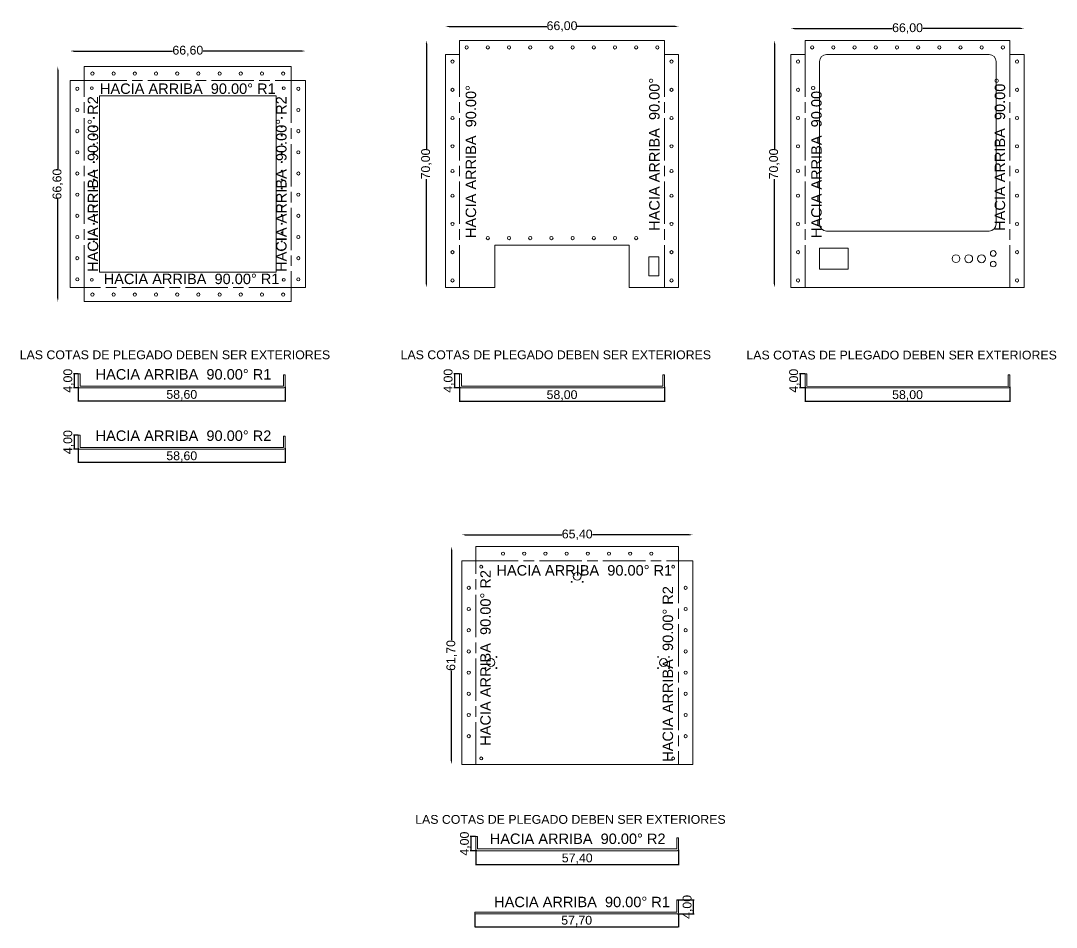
# Model space of a CAD drawing. Header units: millimetres. Extents: x 2378 to 3511, y 1803 to 2443.
# Drawn here: x 3218 to 3511.2, y 1802.6 to 2059.4 of the extents above; entities that cross this region are included whole.
import ezdxf

# ---------------------------------------------------------------- set-up
doc = ezdxf.new("R2010")
doc.units = ezdxf.units.MM
doc.linetypes.add('ACAD_ISO08W100', pattern=[36, 24, -3, 6, -3])
doc.layers.add('Agujero', color=20, linetype='Continuous', lineweight=20)
doc.layers.add('BLOQUES', color=9, linetype='Continuous', lineweight=20)
doc.styles.get("Standard").update_dxf_attribs({"font": 'arial.ttf'})
doc.dimstyles.new('COTA', dxfattribs={"dimtxt": 2.5, "dimasz": 1, "dimexe": 0.18, "dimexo": 0.0625, "dimgap": 0.09, "dimtad": 0, "dimzin": 0, "dimtxsty": 'Standard', "dimcen": 0, "dimse1": 1, "dimse2": 1, "dimazin": 0, "dimtfac": 1, "dimtofl": 0, "dimtmove": 0, "dimatfit": 3, "dimfxl": 1, "dimtolj": 1, "dimtzin": 0, "dimarcsym": 0})
doc.dimstyles.new('Cotas Plano', dxfattribs={"dimtxt": 2.5, "dimasz": 0.15, "dimexe": 0.18, "dimexo": 0.0625, "dimgap": 0.09, "dimtad": 1, "dimzin": 0, "dimtxsty": 'Standard', "dimcen": 0.09, "dimazin": 0, "dimtfac": 1, "dimtofl": 0, "dimtmove": 0, "dimatfit": 3, "dimldrblk": 'DOT', "dimfxl": 1, "dimtolj": 1, "dimtzin": 0, "dimarcsym": 0})

# ---------------------------------------------------------------- blocks, each defined once
blk = doc.blocks.new('*D74')
at = {"layer": 'BLOQUES', "color": 0, "lineweight": -2, "transparency": 16777216}
for p, q in [((3233.01, 2050.77), (3261, 2050.77)), ((3297.61, 2050.77), (3269.62, 2050.77))]:
    blk.add_line(p, q, dxfattribs=at)
at = {"layer": 'BLOQUES', "color": 0, "transparency": 16777216}
for points in [[(3233.01, 2050.93), (3233.01, 2050.6), (3232.01, 2050.77)], [(3297.61, 2050.93), (3297.61, 2050.6), (3298.61, 2050.77)]]:
    blk.add_solid(points, dxfattribs=at)
at = {"layer": 'Defpoints', "color": 0, "transparency": 16777216}
for p in [(3298.61, 2050.77), (3232.01, 2042.38), (3298.61, 2042.38)]:
    blk.add_point(p, dxfattribs=at)
at = {"layer": 'BLOQUES', "color": 0, "transparency": 16777216, "insert": (3265.31, 2050.77), "char_height": 2.5, "attachment_point": 5}
blk.add_mtext('\\A1;66,60', dxfattribs=at)
blk = doc.blocks.new('*D75')
at = {"layer": 'BLOQUES', "color": 0, "lineweight": -2, "transparency": 16777216}
for p, q in [((3228.5, 2045.38), (3228.5, 2017.39)), ((3228.5, 1980.78), (3228.5, 2008.77))]:
    blk.add_line(p, q, dxfattribs=at)
at = {"layer": 'BLOQUES', "color": 0, "transparency": 16777216}
for points in [[(3228.33, 2045.38), (3228.67, 2045.38), (3228.5, 2046.38)], [(3228.33, 1980.78), (3228.67, 1980.78), (3228.5, 1979.78)]]:
    blk.add_solid(points, dxfattribs=at)
at = {"layer": 'Defpoints', "color": 0, "transparency": 16777216}
for p in [(3228.5, 2046.38), (3236.01, 2046.38), (3236.01, 1979.78)]:
    blk.add_point(p, dxfattribs=at)
at = {"layer": 'BLOQUES', "color": 0, "transparency": 16777216, "insert": (3228.5, 2013.08), "char_height": 2.5, "attachment_point": 5, "rotation": 90}
blk.add_mtext('\\A1;66,60', dxfattribs=at)
blk = doc.blocks.new('*D87')
at = {"layer": 'BLOQUES', "color": 0, "lineweight": -2, "transparency": 16777216}
for p, q in [((3339.26, 2057.71), (3366.95, 2057.71)), ((3403.26, 2057.71), (3375.57, 2057.71))]:
    blk.add_line(p, q, dxfattribs=at)
at = {"layer": 'BLOQUES', "color": 0, "transparency": 16777216}
for points in [[(3339.26, 2057.88), (3339.26, 2057.55), (3338.26, 2057.71)], [(3403.26, 2057.88), (3403.26, 2057.55), (3404.26, 2057.71)]]:
    blk.add_solid(points, dxfattribs=at)
at = {"layer": 'Defpoints', "color": 0, "transparency": 16777216}
for p in [(3404.26, 2057.71), (3338.26, 2053.87), (3404.26, 2053.78)]:
    blk.add_point(p, dxfattribs=at)
at = {"layer": 'BLOQUES', "color": 0, "transparency": 16777216, "insert": (3371.26, 2057.71), "char_height": 2.5, "attachment_point": 5}
blk.add_mtext('\\A1;66,00', dxfattribs=at)
blk = doc.blocks.new('*D88')
at = {"layer": 'BLOQUES', "color": 0, "lineweight": -2, "transparency": 16777216}
for p, q in [((3332.86, 2052.78), (3332.86, 2023.07)), ((3332.86, 1984.78), (3332.86, 2014.49))]:
    blk.add_line(p, q, dxfattribs=at)
at = {"layer": 'BLOQUES', "color": 0, "transparency": 16777216}
for points in [[(3332.69, 2052.78), (3333.02, 2052.78), (3332.86, 2053.78)], [(3332.69, 1984.78), (3333.02, 1984.78), (3332.86, 1983.78)]]:
    blk.add_solid(points, dxfattribs=at)
at = {"layer": 'Defpoints', "color": 0, "transparency": 16777216}
for p in [(3338.26, 2053.78), (3332.86, 1983.78), (3342.26, 1983.78)]:
    blk.add_point(p, dxfattribs=at)
at = {"layer": 'BLOQUES', "color": 0, "transparency": 16777216, "insert": (3332.86, 2018.78), "char_height": 2.5, "attachment_point": 5, "rotation": 90}
blk.add_mtext('\\A1;70,00', dxfattribs=at)
blk = doc.blocks.new('*D94')
at = {"layer": 'BLOQUES', "color": 0, "lineweight": -2, "transparency": 16777216}
for p, q in [((3234.23, 1959.36), (3232.97, 1959.36)), ((3233.15, 1959.21), (3233.15, 1955.51)), ((3234.23, 1955.36), (3232.97, 1955.36))]:
    blk.add_line(p, q, dxfattribs=at)
at = {"layer": 'BLOQUES', "color": 0, "transparency": 16777216}
for points in [[(3233.13, 1959.21), (3233.18, 1959.21), (3233.15, 1959.36)], [(3233.13, 1955.51), (3233.18, 1955.51), (3233.15, 1955.36)]]:
    blk.add_solid(points, dxfattribs=at)
at = {"layer": 'Defpoints', "color": 0, "transparency": 16777216}
for p in [(3234.29, 1959.36), (3233.15, 1955.36), (3234.29, 1955.36)]:
    blk.add_point(p, dxfattribs=at)
at = {"layer": 'BLOQUES', "color": 0, "transparency": 16777216, "insert": (3231.56, 1957.36), "char_height": 2.5, "attachment_point": 5, "rotation": 90}
blk.add_mtext('\\A1;4,00', dxfattribs=at)
blk = doc.blocks.new('_Dot')
at = {"color": 0, "linetype": 'ByBlock', "lineweight": -2}
blk.add_line((-0.5, 0), (-1, 0), dxfattribs=at)
at = {"color": 0, "linetype": 'ByBlock', "const_width": 0.5}
blk.add_lwpolyline([(-0.25, 0, 1), (0.25, 0, 1)], format="xyb", close=True, dxfattribs=at)
blk = doc.blocks.new('*D96')
at = {"layer": 'BLOQUES', "color": 0, "lineweight": -2, "transparency": 16777216}
for p, q in [((3234.29, 1955.65), (3234.29, 1951.5)), ((3292.89, 1955.65), (3292.89, 1951.5)), ((3234.44, 1951.68), (3292.74, 1951.68))]:
    blk.add_line(p, q, dxfattribs=at)
at = {"layer": 'BLOQUES', "color": 0, "transparency": 16777216}
for points in [[(3234.44, 1951.7), (3234.44, 1951.65), (3234.29, 1951.68)], [(3292.74, 1951.7), (3292.74, 1951.65), (3292.89, 1951.68)]]:
    blk.add_solid(points, dxfattribs=at)
at = {"layer": 'Defpoints', "color": 0, "transparency": 16777216}
for p in [(3234.29, 1955.72), (3292.89, 1955.72), (3292.89, 1951.68)]:
    blk.add_point(p, dxfattribs=at)
at = {"layer": 'BLOQUES', "color": 0, "transparency": 16777216, "insert": (3263.59, 1953.27), "char_height": 2.5, "attachment_point": 5}
blk.add_mtext('\\A1;58,60', dxfattribs=at)
blk = doc.blocks.new('*D97')
at = {"layer": 'BLOQUES', "color": 0, "lineweight": -2, "transparency": 16777216}
for p, q in [((3431.39, 2052.78), (3431.39, 2023.07)), ((3431.39, 1984.78), (3431.39, 2014.49))]:
    blk.add_line(p, q, dxfattribs=at)
at = {"layer": 'BLOQUES', "color": 0, "transparency": 16777216}
for points in [[(3431.23, 2052.78), (3431.56, 2052.78), (3431.39, 2053.78)], [(3431.23, 1984.78), (3431.56, 1984.78), (3431.39, 1983.78)]]:
    blk.add_solid(points, dxfattribs=at)
at = {"layer": 'Defpoints', "color": 0, "transparency": 16777216}
for p in [(3431.39, 2053.78), (3440.09, 2053.78), (3436.09, 1983.78)]:
    blk.add_point(p, dxfattribs=at)
at = {"layer": 'BLOQUES', "color": 0, "transparency": 16777216, "insert": (3431.39, 2018.78), "char_height": 2.5, "attachment_point": 5, "rotation": 90}
blk.add_mtext('\\A1;70,00', dxfattribs=at)
blk = doc.blocks.new('*D98')
at = {"layer": 'BLOQUES', "color": 0, "lineweight": -2, "transparency": 16777216}
for p, q in [((3437.09, 2057.14), (3464.78, 2057.14)), ((3501.09, 2057.14), (3473.4, 2057.14))]:
    blk.add_line(p, q, dxfattribs=at)
at = {"layer": 'BLOQUES', "color": 0, "transparency": 16777216}
for points in [[(3437.09, 2057.31), (3437.09, 2056.97), (3436.09, 2057.14)], [(3501.09, 2057.31), (3501.09, 2056.97), (3502.09, 2057.14)]]:
    blk.add_solid(points, dxfattribs=at)
at = {"layer": 'Defpoints', "color": 0, "transparency": 16777216}
for p in [(3502.09, 2057.14), (3436.09, 2049.78), (3502.09, 2049.78)]:
    blk.add_point(p, dxfattribs=at)
at = {"layer": 'BLOQUES', "color": 0, "transparency": 16777216, "insert": (3469.09, 2057.14), "char_height": 2.5, "attachment_point": 5}
blk.add_mtext('\\A1;66,00', dxfattribs=at)
blk = doc.blocks.new('*D101')
at = {"layer": 'BLOQUES', "color": 0, "lineweight": -2, "transparency": 16777216}
for p, q in [((3342.26, 1955.65), (3342.26, 1951.42)), ((3400.26, 1955.65), (3400.26, 1951.42)), ((3342.41, 1951.6), (3400.11, 1951.6))]:
    blk.add_line(p, q, dxfattribs=at)
at = {"layer": 'BLOQUES', "color": 0, "transparency": 16777216}
for points in [[(3342.41, 1951.63), (3342.41, 1951.58), (3342.26, 1951.6)], [(3400.11, 1951.63), (3400.11, 1951.58), (3400.26, 1951.6)]]:
    blk.add_solid(points, dxfattribs=at)
at = {"layer": 'Defpoints', "color": 0, "transparency": 16777216}
for p in [(3342.26, 1955.72), (3400.26, 1955.72), (3400.26, 1951.6)]:
    blk.add_point(p, dxfattribs=at)
at = {"layer": 'BLOQUES', "color": 0, "transparency": 16777216, "insert": (3371.26, 1953.2), "char_height": 2.5, "attachment_point": 5}
blk.add_mtext('\\A1;58,00', dxfattribs=at)
blk = doc.blocks.new('*D102')
at = {"layer": 'BLOQUES', "color": 0, "lineweight": -2, "transparency": 16777216}
for p, q in [((3342.19, 1959.36), (3340.64, 1959.36)), ((3340.82, 1959.21), (3340.82, 1955.51)), ((3342.55, 1955.36), (3340.64, 1955.36))]:
    blk.add_line(p, q, dxfattribs=at)
at = {"layer": 'BLOQUES', "color": 0, "transparency": 16777216}
for points in [[(3340.8, 1959.21), (3340.85, 1959.21), (3340.82, 1959.36)], [(3340.8, 1955.51), (3340.85, 1955.51), (3340.82, 1955.36)]]:
    blk.add_solid(points, dxfattribs=at)
at = {"layer": 'Defpoints', "color": 0, "transparency": 16777216}
for p in [(3342.26, 1959.36), (3340.82, 1955.36), (3342.61, 1955.36)]:
    blk.add_point(p, dxfattribs=at)
at = {"layer": 'BLOQUES', "color": 0, "transparency": 16777216, "insert": (3339.23, 1957.36), "char_height": 2.5, "attachment_point": 5, "rotation": 90}
blk.add_mtext('\\A1;4,00', dxfattribs=at)
blk = doc.blocks.new('*D103')
at = {"layer": 'BLOQUES', "color": 0, "lineweight": -2, "transparency": 16777216}
for p, q in [((3440.09, 1955.65), (3440.09, 1951.42)), ((3498.09, 1955.65), (3498.09, 1951.42)), ((3440.24, 1951.6), (3497.94, 1951.6))]:
    blk.add_line(p, q, dxfattribs=at)
at = {"layer": 'BLOQUES', "color": 0, "transparency": 16777216}
for points in [[(3440.24, 1951.63), (3440.24, 1951.58), (3440.09, 1951.6)], [(3497.94, 1951.63), (3497.94, 1951.58), (3498.09, 1951.6)]]:
    blk.add_solid(points, dxfattribs=at)
at = {"layer": 'Defpoints', "color": 0, "transparency": 16777216}
for p in [(3440.09, 1955.72), (3498.09, 1955.72), (3498.09, 1951.6)]:
    blk.add_point(p, dxfattribs=at)
at = {"layer": 'BLOQUES', "color": 0, "transparency": 16777216, "insert": (3469.09, 1953.2), "char_height": 2.5, "attachment_point": 5}
blk.add_mtext('\\A1;58,00', dxfattribs=at)
blk = doc.blocks.new('*D104')
at = {"layer": 'BLOQUES', "color": 0, "lineweight": -2, "transparency": 16777216}
for p, q in [((3440.03, 1959.36), (3438.48, 1959.36)), ((3438.66, 1959.21), (3438.66, 1955.51)), ((3440.38, 1955.36), (3438.48, 1955.36))]:
    blk.add_line(p, q, dxfattribs=at)
at = {"layer": 'BLOQUES', "color": 0, "transparency": 16777216}
for points in [[(3438.63, 1959.21), (3438.68, 1959.21), (3438.66, 1959.36)], [(3438.63, 1955.51), (3438.68, 1955.51), (3438.66, 1955.36)]]:
    blk.add_solid(points, dxfattribs=at)
at = {"layer": 'Defpoints', "color": 0, "transparency": 16777216}
for p in [(3440.09, 1959.36), (3438.66, 1955.36), (3440.44, 1955.36)]:
    blk.add_point(p, dxfattribs=at)
at = {"layer": 'BLOQUES', "color": 0, "transparency": 16777216, "insert": (3437.07, 1957.36), "char_height": 2.5, "attachment_point": 5, "rotation": 90}
blk.add_mtext('\\A1;4,00', dxfattribs=at)
blk = doc.blocks.new('*D109')
at = {"layer": 'BLOQUES', "color": 0, "lineweight": -2, "transparency": 16777216}
for p, q in [((3346.8, 1828.25), (3345.26, 1828.25)), ((3345.44, 1828.1), (3345.44, 1824.4)), ((3347.15, 1824.25), (3345.26, 1824.25))]:
    blk.add_line(p, q, dxfattribs=at)
at = {"layer": 'BLOQUES', "color": 0, "transparency": 16777216}
for points in [[(3345.41, 1828.1), (3345.46, 1828.1), (3345.44, 1828.25)], [(3345.41, 1824.4), (3345.46, 1824.4), (3345.44, 1824.25)]]:
    blk.add_solid(points, dxfattribs=at)
at = {"layer": 'Defpoints', "color": 0, "transparency": 16777216}
for p in [(3346.86, 1828.25), (3345.44, 1824.25), (3347.21, 1824.25)]:
    blk.add_point(p, dxfattribs=at)
at = {"layer": 'BLOQUES', "color": 0, "transparency": 16777216, "insert": (3343.85, 1826.25), "char_height": 2.5, "attachment_point": 5, "rotation": 90}
blk.add_mtext('\\A1;4,00', dxfattribs=at)
blk = doc.blocks.new('*D110')
at = {"layer": 'BLOQUES', "color": 0, "lineweight": -2, "transparency": 16777216}
for p, q in [((3346.86, 1824.54), (3346.86, 1820.19)), ((3404.26, 1824.54), (3404.26, 1820.19)), ((3347.01, 1820.37), (3404.11, 1820.37))]:
    blk.add_line(p, q, dxfattribs=at)
at = {"layer": 'BLOQUES', "color": 0, "transparency": 16777216}
for points in [[(3347.01, 1820.4), (3347.01, 1820.35), (3346.86, 1820.37)], [(3404.11, 1820.4), (3404.11, 1820.35), (3404.26, 1820.37)]]:
    blk.add_solid(points, dxfattribs=at)
at = {"layer": 'Defpoints', "color": 0, "transparency": 16777216}
for p in [(3346.86, 1824.61), (3404.26, 1824.61), (3404.26, 1820.37)]:
    blk.add_point(p, dxfattribs=at)
at = {"layer": 'BLOQUES', "color": 0, "transparency": 16777216, "insert": (3375.56, 1821.97), "char_height": 2.5, "attachment_point": 5}
blk.add_mtext('\\A1;57,40', dxfattribs=at)
blk = doc.blocks.new('*D113')
at = {"layer": 'BLOQUES', "color": 0, "lineweight": -2, "transparency": 16777216}
for p, q in [((3346.56, 1806.26), (3346.56, 1802.55)), ((3404.26, 1806.17), (3404.26, 1802.55)), ((3346.71, 1802.73), (3404.11, 1802.73))]:
    blk.add_line(p, q, dxfattribs=at)
at = {"layer": 'BLOQUES', "color": 0, "transparency": 16777216}
for points in [[(3346.71, 1802.76), (3346.71, 1802.71), (3346.56, 1802.73)], [(3404.11, 1802.76), (3404.11, 1802.71), (3404.26, 1802.73)]]:
    blk.add_solid(points, dxfattribs=at)
at = {"layer": 'Defpoints', "color": 0, "transparency": 16777216}
for p in [(3346.56, 1806.32), (3404.26, 1806.23), (3404.26, 1802.73)]:
    blk.add_point(p, dxfattribs=at)
at = {"layer": 'BLOQUES', "color": 0, "transparency": 16777216, "insert": (3375.41, 1804.33), "char_height": 2.5, "attachment_point": 5}
blk.add_mtext('\\A1;57,70', dxfattribs=at)
blk = doc.blocks.new('*D114')
at = {"layer": 'BLOQUES', "color": 0, "lineweight": -2, "transparency": 16777216}
for p, q in [((3343.86, 1913.73), (3371.25, 1913.73)), ((3407.26, 1913.73), (3379.87, 1913.73))]:
    blk.add_line(p, q, dxfattribs=at)
at = {"layer": 'BLOQUES', "color": 0, "transparency": 16777216}
for points in [[(3343.86, 1913.9), (3343.86, 1913.56), (3342.86, 1913.73)], [(3407.26, 1913.9), (3407.26, 1913.56), (3408.26, 1913.73)]]:
    blk.add_solid(points, dxfattribs=at)
at = {"layer": 'Defpoints', "color": 0, "transparency": 16777216}
for p in [(3408.26, 1913.73), (3342.86, 1906.4), (3408.26, 1906.4)]:
    blk.add_point(p, dxfattribs=at)
at = {"layer": 'BLOQUES', "color": 0, "transparency": 16777216, "insert": (3375.56, 1913.73), "char_height": 2.5, "attachment_point": 5}
blk.add_mtext('\\A1;65,40', dxfattribs=at)
blk = doc.blocks.new('*D116')
at = {"layer": 'BLOQUES', "color": 0, "lineweight": -2, "transparency": 16777216}
for p, q in [((3403.97, 1810.32), (3408.67, 1810.32)), ((3408.49, 1806.47), (3408.49, 1810.17)), ((3403.97, 1806.32), (3408.67, 1806.32))]:
    blk.add_line(p, q, dxfattribs=at)
at = {"layer": 'BLOQUES', "color": 0, "transparency": 16777216}
for points in [[(3408.47, 1810.17), (3408.52, 1810.17), (3408.49, 1810.32)], [(3408.47, 1806.47), (3408.52, 1806.47), (3408.49, 1806.32)]]:
    blk.add_solid(points, dxfattribs=at)
at = {"layer": 'Defpoints', "color": 0, "transparency": 16777216}
for p in [(3403.91, 1810.32), (3408.49, 1810.32), (3403.91, 1806.32)]:
    blk.add_point(p, dxfattribs=at)
at = {"layer": 'BLOQUES', "color": 0, "transparency": 16777216, "insert": (3406.9, 1808.32), "char_height": 2.5, "attachment_point": 5, "rotation": 90}
blk.add_mtext('\\A1;4,00', dxfattribs=at)
blk = doc.blocks.new('*D117')
at = {"layer": 'BLOQUES', "color": 0, "lineweight": -2, "transparency": 16777216}
for p, q in [((3340, 1909.4), (3340, 1883.86)), ((3340, 1849.7), (3340, 1875.24))]:
    blk.add_line(p, q, dxfattribs=at)
at = {"layer": 'BLOQUES', "color": 0, "transparency": 16777216}
for points in [[(3339.83, 1909.4), (3340.17, 1909.4), (3340, 1910.4)], [(3339.83, 1849.7), (3340.17, 1849.7), (3340, 1848.7)]]:
    blk.add_solid(points, dxfattribs=at)
at = {"layer": 'Defpoints', "color": 0, "transparency": 16777216}
for p in [(3346.86, 1910.4), (3340, 1848.7), (3346.86, 1848.7)]:
    blk.add_point(p, dxfattribs=at)
at = {"layer": 'BLOQUES', "color": 0, "transparency": 16777216, "insert": (3340, 1879.55), "char_height": 2.5, "attachment_point": 5, "rotation": 90}
blk.add_mtext('\\A1;61,70', dxfattribs=at)
blk = doc.blocks.new('*D122')
at = {"layer": 'BLOQUES', "color": 0, "lineweight": -2, "transparency": 16777216}
for p, q in [((3234.23, 1941.98), (3232.97, 1941.98)), ((3233.15, 1941.83), (3233.15, 1938.13)), ((3234.23, 1937.98), (3232.97, 1937.98))]:
    blk.add_line(p, q, dxfattribs=at)
at = {"layer": 'BLOQUES', "color": 0, "transparency": 16777216}
for points in [[(3233.13, 1941.83), (3233.18, 1941.83), (3233.15, 1941.98)], [(3233.13, 1938.13), (3233.18, 1938.13), (3233.15, 1937.98)]]:
    blk.add_solid(points, dxfattribs=at)
at = {"layer": 'Defpoints', "color": 0, "transparency": 16777216}
for p in [(3234.29, 1941.98), (3233.15, 1937.98), (3234.29, 1937.98)]:
    blk.add_point(p, dxfattribs=at)
at = {"layer": 'BLOQUES', "color": 0, "transparency": 16777216, "insert": (3231.56, 1939.98), "char_height": 2.5, "attachment_point": 5, "rotation": 90}
blk.add_mtext('\\A1;4,00', dxfattribs=at)
blk = doc.blocks.new('*D123')
at = {"layer": 'BLOQUES', "color": 0, "lineweight": -2, "transparency": 16777216}
for p, q in [((3234.29, 1938.27), (3234.29, 1934.12)), ((3292.89, 1938.27), (3292.89, 1934.12)), ((3234.44, 1934.3), (3292.74, 1934.3))]:
    blk.add_line(p, q, dxfattribs=at)
at = {"layer": 'BLOQUES', "color": 0, "transparency": 16777216}
for points in [[(3234.44, 1934.32), (3234.44, 1934.27), (3234.29, 1934.3)], [(3292.74, 1934.32), (3292.74, 1934.27), (3292.89, 1934.3)]]:
    blk.add_solid(points, dxfattribs=at)
at = {"layer": 'Defpoints', "color": 0, "transparency": 16777216}
for p in [(3234.29, 1938.33), (3292.89, 1938.33), (3292.89, 1934.3)]:
    blk.add_point(p, dxfattribs=at)
at = {"layer": 'BLOQUES', "color": 0, "transparency": 16777216, "insert": (3263.59, 1935.89), "char_height": 2.5, "attachment_point": 5}
blk.add_mtext('\\A1;58,60', dxfattribs=at)

msp = doc.modelspace()

# ---------------------------------------------------------------- linework, layer by layer
at = {"layer": 'Agujero'}
for centre, radius in [((3344.257, 2051.781), 0.45), ((3350.257, 2051.781), 0.45), ((3356.257, 2051.781), 0.45), ((3362.257, 2051.781), 0.45), ((3368.257, 2051.781), 0.45), ((3374.257, 2051.781), 0.45), ((3380.257, 2051.781), 0.45), ((3386.257, 2051.781), 0.45), ((3392.257, 2051.781), 0.45), ((3398.257, 2051.781), 0.45), ((3442.091, 2051.781), 0.45), ((3448.091, 2051.781), 0.45), ((3454.091, 2051.781), 0.45), ((3460.091, 2051.781), 0.45), ((3466.091, 2051.781), 0.45), ((3472.091, 2051.781), 0.45), ((3478.091, 2051.781), 0.45), ((3484.091, 2051.781), 0.45), ((3490.091, 2051.781), 0.45), ((3496.091, 2051.781), 0.45), ((3340.257, 2047.781), 0.45), ((3402.257, 2047.781), 0.45), ((3438.091, 2047.781), 0.45), ((3500.091, 2047.781), 0.45), ((3238.306, 2044.381), 0.45), ((3244.306, 2044.381), 0.45), ((3250.306, 2044.381), 0.45), ((3256.306, 2044.381), 0.45), ((3262.306, 2044.381), 0.45), ((3268.306, 2044.381), 0.45), ((3274.306, 2044.381), 0.45), ((3280.306, 2044.381), 0.45), ((3286.306, 2044.381), 0.45), ((3292.306, 2044.381), 0.45), ((3234.006, 2040.081), 0.45), ((3238.156, 2040.231), 0.4), ((3292.456, 2040.231), 0.4), ((3296.606, 2040.081), 0.45), ((3340.257, 2039.781), 0.45), ((3402.257, 2039.781), 0.45), ((3438.091, 2039.781), 0.45), ((3500.091, 2039.781), 0.45), ((3234.006, 2034.081), 0.45), ((3238.706, 2031.831), 0.15), ((3291.906, 2031.831), 0.15), ((3296.606, 2034.081), 0.45), ((3340.257, 2031.781), 0.45), ((3402.257, 2031.781), 0.45), ((3438.091, 2031.781), 0.45), ((3500.091, 2031.781), 0.45), ((3238.706, 2029.331), 0.15), ((3291.906, 2029.331), 0.15), ((3234.006, 2028.081), 0.45), ((3238.706, 2026.831), 0.15), ((3291.906, 2026.831), 0.15), ((3296.606, 2028.081), 0.45), ((3238.706, 2024.331), 0.15), ((3291.906, 2024.331), 0.15), ((3340.257, 2023.781), 0.45), ((3402.257, 2023.781), 0.45), ((3438.091, 2023.781), 0.45), ((3500.091, 2023.781), 0.45), ((3234.006, 2022.081), 0.45), ((3238.706, 2021.831), 0.15), ((3291.906, 2021.831), 0.15), ((3296.606, 2022.081), 0.45), ((3238.706, 2019.331), 0.15), ((3291.906, 2019.331), 0.15), ((3234.006, 2016.081), 0.45), ((3238.706, 2016.831), 0.15), ((3238.706, 2014.331), 0.15), ((3291.906, 2016.831), 0.15), ((3291.906, 2014.331), 0.15), ((3296.606, 2016.081), 0.45), ((3340.257, 2016.781), 0.45), ((3402.257, 2016.781), 0.45), ((3438.091, 2016.781), 0.45), ((3500.091, 2016.781), 0.45), ((3238.706, 2011.831), 0.15), ((3291.906, 2011.831), 0.15), ((3234.006, 2010.081), 0.45), ((3238.706, 2009.331), 0.15), ((3291.906, 2009.331), 0.15), ((3296.606, 2010.081), 0.45), ((3340.257, 2009.781), 0.45), ((3402.257, 2009.781), 0.45), ((3438.091, 2009.781), 0.45), ((3500.091, 2009.781), 0.45), ((3238.706, 2006.831), 0.15), ((3291.906, 2006.831), 0.15), ((3234.006, 2004.081), 0.45), ((3238.706, 2004.331), 0.15), ((3291.906, 2004.331), 0.15), ((3296.606, 2004.081), 0.45), ((3238.706, 2001.831), 0.15), ((3291.906, 2001.831), 0.15), ((3340.257, 2001.781), 0.45), ((3402.257, 2001.781), 0.45), ((3438.091, 2001.781), 0.45), ((3500.091, 2001.781), 0.45), ((3234.006, 1998.081), 0.45), ((3238.706, 1999.331), 0.15), ((3238.706, 1996.831), 0.15), ((3291.906, 1999.331), 0.15), ((3291.906, 1996.831), 0.15), ((3296.606, 1998.081), 0.45), ((3350.257, 1997.781), 0.45), ((3356.257, 1997.781), 0.45), ((3362.257, 1997.781), 0.45), ((3368.257, 1997.781), 0.45), ((3374.257, 1997.781), 0.45), ((3380.257, 1997.781), 0.45), ((3386.257, 1997.781), 0.45), ((3392.257, 1997.781), 0.45), ((3238.706, 1994.331), 0.15), ((3291.906, 1994.331), 0.15), ((3340.257, 1993.781), 0.45), ((3402.257, 1993.781), 0.45), ((3438.091, 1993.781), 0.45), ((3500.091, 1993.781), 0.45), ((3234.006, 1992.081), 0.45), ((3296.606, 1992.081), 0.45), ((3234.006, 1986.081), 0.45), ((3238.156, 1985.931), 0.4), ((3292.456, 1985.931), 0.4), ((3296.606, 1986.081), 0.45), ((3340.257, 1985.781), 0.45), ((3402.257, 1985.781), 0.45), ((3438.091, 1985.781), 0.45), ((3500.091, 1985.781), 0.45), ((3238.306, 1981.781), 0.45), ((3244.306, 1981.781), 0.45), ((3250.306, 1981.781), 0.45), ((3256.306, 1981.781), 0.45), ((3262.306, 1981.781), 0.45), ((3268.306, 1981.781), 0.45), ((3274.306, 1981.781), 0.45), ((3280.306, 1981.781), 0.45), ((3286.306, 1981.781), 0.45), ((3292.306, 1981.781), 0.45), ((3354.559, 1908.399), 0.45), ((3360.559, 1908.399), 0.45), ((3366.559, 1908.399), 0.45), ((3372.559, 1908.399), 0.45), ((3378.559, 1908.399), 0.45), ((3384.559, 1908.399), 0.45), ((3390.559, 1908.399), 0.45), ((3396.559, 1908.399), 0.45), ((3348.409, 1904.699), 0.4), ((3373.998, 1903.545), 0.12), ((3375.559, 1901.984), 1.108), ((3377.12, 1903.545), 0.12), ((3402.709, 1904.699), 0.4), ((3373.998, 1900.423), 0.12), ((3377.12, 1900.423), 0.12), ((3344.859, 1898.699), 0.45), ((3406.259, 1898.699), 0.45), ((3344.859, 1892.699), 0.45), ((3406.259, 1892.699), 0.45), ((3344.859, 1886.699), 0.45), ((3406.259, 1886.699), 0.45), ((3344.859, 1880.699), 0.45), ((3406.259, 1880.699), 0.45), ((3349.563, 1879.11), 0.12), ((3351.124, 1877.549), 1.108), ((3352.685, 1879.11), 0.12), ((3398.433, 1879.11), 0.12), ((3399.994, 1877.549), 1.108), ((3401.555, 1879.11), 0.12), ((3344.859, 1874.699), 0.45), ((3349.563, 1875.988), 0.12), ((3352.685, 1875.988), 0.12), ((3398.433, 1875.988), 0.12), ((3401.555, 1875.988), 0.12), ((3406.259, 1874.699), 0.45), ((3344.859, 1868.699), 0.45), ((3406.259, 1868.699), 0.45), ((3344.859, 1862.699), 0.45), ((3406.259, 1862.699), 0.45), ((3344.859, 1856.699), 0.45), ((3406.259, 1856.699), 0.45), ((3348.409, 1850.399), 0.4), ((3402.709, 1850.399), 0.4)]:
    msp.add_circle(centre, radius, dxfattribs=at)
at = {"layer": 'BLOQUES'}
for p, q in [((3342.257, 2049.781), (3338.257, 2049.781)), ((3404.257, 2049.781), (3400.257, 2049.781)), ((3440.091, 2049.781), (3436.091, 2049.781)), ((3492.158, 2049.781), (3446.158, 2049.781)), ((3502.091, 2049.781), (3498.091, 2049.781)), ((3444.158, 2001.781), (3444.158, 2047.781)), ((3494.158, 2001.781), (3494.158, 2047.781)), ((3236.006, 2042.381), (3236.006, 2046.381)), ((3294.606, 2042.381), (3294.606, 2046.381)), ((3236.006, 2042.381), (3232.006, 2042.381)), ((3294.606, 2042.381), (3298.606, 2042.381)), ((3492.158, 1999.781), (3446.158, 1999.781)), ((3390.257, 1995.781), (3352.257, 1995.781)), ((3236.006, 1983.781), (3232.006, 1983.781)), ((3236.006, 1979.781), (3236.006, 1983.781)), ((3298.606, 1983.781), (3294.606, 1983.781)), ((3294.606, 1979.781), (3294.606, 1983.781)), ((3342.257, 1983.781), (3338.257, 1983.781)), ((3342.257, 1983.781), (3352.257, 1983.781)), ((3390.257, 1983.781), (3400.257, 1983.781)), ((3400.257, 1983.781), (3404.257, 1983.781)), ((3440.091, 1983.781), (3436.091, 1983.781)), ((3498.091, 1983.781), (3502.091, 1983.781)), ((3294.606, 1979.781), (3236.006, 1979.781)), ((3234.29, 1955.716), (3234.29, 1959.363)), ((3234.29, 1959.363), (3234.79, 1959.363)), ((3234.79, 1959.363), (3234.79, 1955.863)), ((3292.89, 1959.009), (3292.39, 1959.009)), ((3292.39, 1959.009), (3292.39, 1955.863)), ((3292.89, 1955.716), (3292.89, 1959.009)), ((3342.257, 1955.716), (3342.257, 1959.363)), ((3342.257, 1959.363), (3342.757, 1959.363)), ((3342.757, 1959.363), (3342.757, 1955.863)), ((3400.257, 1959.009), (3399.757, 1959.009)), ((3399.757, 1959.009), (3399.757, 1955.863)), ((3400.257, 1955.716), (3400.257, 1959.009)), ((3440.091, 1955.716), (3440.091, 1959.363)), ((3440.091, 1959.363), (3440.591, 1959.363)), ((3440.591, 1959.363), (3440.591, 1955.863)), ((3498.091, 1959.009), (3497.591, 1959.009)), ((3497.591, 1959.009), (3497.591, 1955.863)), ((3498.091, 1955.716), (3498.091, 1959.009)), ((3292.39, 1955.863), (3234.79, 1955.863)), ((3399.757, 1955.863), (3342.757, 1955.863)), ((3497.737, 1955.716), (3440.591, 1955.863)), ((3234.644, 1955.363), (3233.741, 1955.363)), ((3234.29, 1955.363), (3292.537, 1955.363)), ((3342.61, 1955.363), (3399.903, 1955.363)), ((3440.445, 1955.363), (3497.737, 1955.363)), ((3234.29, 1938.333), (3234.29, 1941.979)), ((3234.29, 1941.979), (3234.79, 1941.979)), ((3234.79, 1941.979), (3234.79, 1938.479)), ((3292.89, 1941.626), (3292.39, 1941.626)), ((3292.39, 1941.626), (3292.39, 1938.479)), ((3292.89, 1938.333), (3292.89, 1941.626)), ((3292.39, 1938.479), (3234.79, 1938.479)), ((3234.644, 1937.979), (3233.741, 1937.979)), ((3234.29, 1937.979), (3292.537, 1937.979)), ((3346.859, 1906.399), (3346.859, 1910.399)), ((3404.259, 1906.399), (3404.259, 1910.399)), ((3346.859, 1906.399), (3342.859, 1906.399)), ((3404.259, 1906.399), (3408.259, 1906.399)), ((3346.859, 1848.699), (3342.859, 1848.699)), ((3346.859, 1848.699), (3404.259, 1848.699)), ((3408.259, 1848.699), (3404.259, 1848.699)), ((3346.859, 1824.606), (3346.859, 1828.252)), ((3346.859, 1828.252), (3347.359, 1828.252)), ((3347.359, 1828.252), (3347.359, 1824.752)), ((3404.259, 1827.899), (3403.759, 1827.899)), ((3403.759, 1827.899), (3403.759, 1824.752)), ((3404.259, 1824.606), (3404.259, 1827.899)), ((3403.906, 1824.252), (3347.213, 1824.252)), ((3347.359, 1824.752), (3403.759, 1824.752)), ((3404.259, 1810.325), (3403.759, 1810.325)), ((3403.759, 1810.325), (3403.759, 1806.825)), ((3404.259, 1806.678), (3404.259, 1810.325)), ((3403.759, 1806.825), (3346.559, 1806.825)), ((3346.559, 1806.325), (3346.559, 1806.825)), ((3403.906, 1806.325), (3346.559, 1806.325))]:
    msp.add_line(p, q, dxfattribs=at)
at = {"layer": 'BLOQUES', "linetype": 'ACAD_ISO08W100', "ltscale": 0.5}
for p, q in [((3342.257, 2049.781), (3342.257, 1983.781)), ((3400.257, 2049.781), (3400.257, 1983.781)), ((3440.091, 2049.781), (3440.091, 1983.781)), ((3498.091, 2049.781), (3498.091, 1983.781))]:
    msp.add_line(p, q, dxfattribs=at)
at = {"layer": 'BLOQUES'}
for points in [[(3400.257, 2049.781), (3400.257, 2053.781), (3342.257, 2053.781), (3342.257, 2049.781)], [(3498.091, 2049.781), (3498.091, 2053.781), (3440.091, 2053.781), (3440.091, 2049.781)], [(3338.257, 2049.781), (3338.257, 1983.781)], [(3404.257, 1983.781), (3404.257, 2049.781)], [(3436.091, 2049.781), (3436.091, 1983.781)], [(3502.091, 1983.781), (3502.091, 2049.781)], [(3236.006, 2046.381), (3294.606, 2046.381)], [(3232.006, 1983.781), (3232.006, 2042.381)], [(3298.606, 2042.381), (3298.606, 1983.781)], [(3352.257, 1995.781), (3352.257, 1983.781)], [(3390.257, 1983.781), (3390.257, 1995.781)], [(3440.091, 1983.781), (3498.091, 1983.781)], [(3346.859, 1910.399), (3404.259, 1910.399)], [(3342.859, 1848.699), (3342.859, 1906.399)], [(3408.259, 1906.399), (3408.259, 1848.699)]]:
    msp.add_lwpolyline(points, dxfattribs=at)
at = {"layer": 'BLOQUES', "linetype": 'ACAD_ISO08W100', "ltscale": 0.5}
msp.add_lwpolyline([(3236.006, 2042.381), (3294.606, 2042.381), (3294.606, 1983.781), (3236.006, 1983.781)], close=True, dxfattribs=at)
at = {"layer": 'BLOQUES'}
for points in [[(3240.306, 2038.081), (3290.306, 2038.081), (3290.306, 1988.081), (3240.306, 1988.081)], [(3444.158, 1994.931), (3452.308, 1994.931), (3452.308, 1988.931), (3444.158, 1988.931)], [(3398.707, 1992.481), (3398.707, 1987.081), (3395.807, 1987.081), (3395.807, 1992.481)]]:
    msp.add_lwpolyline(points, close=True, dxfattribs=at)
at = {"layer": 'BLOQUES', "linetype": 'ACAD_ISO08W100', "ltscale": 0.5}
msp.add_lwpolyline([(3346.859, 1848.699), (3346.859, 1906.399), (3404.259, 1906.399), (3404.259, 1848.699)], dxfattribs=at)
at = {"layer": 'BLOQUES'}
for centre, radius in [((3493.358, 1993.431), 0.8), ((3482.798, 1991.931), 1.1), ((3486.413, 1991.931), 1.115), ((3490.043, 1991.931), 1.115), ((3493.358, 1990.431), 0.8)]:
    msp.add_circle(centre, radius, dxfattribs=at)
for centre, radius, start, end in [((3446.158, 2047.781), 2, 90, 180), ((3492.158, 2047.781), 2, 0, 90), ((3446.158, 2001.781), 2, 180, 270), ((3492.158, 2001.781), 2, 270, 0), ((3234.644, 1955.716), 0.354, 180, 270), ((3292.537, 1955.716), 0.354, 270, 0), ((3342.61, 1955.716), 0.354, 180, 270), ((3399.903, 1955.716), 0.354, 270, 0), ((3440.445, 1955.716), 0.354, 180, 270), ((3497.737, 1955.716), 0.354, 270, 0), ((3234.644, 1938.333), 0.354, 180, 270), ((3292.537, 1938.333), 0.354, 270, 0), ((3347.213, 1824.606), 0.354, 180, 270), ((3403.906, 1824.606), 0.354, 270, 0), ((3403.906, 1806.678), 0.354, 270, 0)]:
    msp.add_arc(centre, radius, start, end, dxfattribs=at)

# ---------------------------------------------------------------- texts
for s, insert, char_height, width, attachment_point in [('HACIA ARRIBA  90.00° R1', (3265.306, 2041.579), 2.95124, 53.52098, 2), ('HACIA ARRIBA  90.00° R1', (3266.365, 1987.697), 2.95124, 53.52098, 2), ('LAS COTAS DE PLEGADO DEBEN SER EXTERIORES ', (3217.708, 1965.972), 2.5, 91.85351, 1), ('LAS COTAS DE PLEGADO DEBEN SER EXTERIORES ', (3325.551, 1965.972), 2.5, 91.85351, 1), ('LAS COTAS DE PLEGADO DEBEN SER EXTERIORES ', (3423.459, 1965.899), 2.5, 91.85351, 1), ('HACIA ARRIBA  90.00° R1', (3264.077, 1960.665), 2.95124, 53.52098, 2), ('HACIA ARRIBA  90.00° R2', (3264.077, 1943.281), 2.95124, 53.52098, 2), ('HACIA ARRIBA  90.00° R1', (3377.571, 1905.138), 2.95124, 53.52098, 2), ('LAS COTAS DE PLEGADO DEBEN SER EXTERIORES ', (3329.677, 1834.362), 2.5, 91.85351, 1), ('HACIA ARRIBA  90.00° R2', (3375.686, 1829.108), 2.95124, 53.52098, 2), ('HACIA ARRIBA  90.00° R1', (3376.92, 1811.204), 2.95124, 53.52098, 2)]:
    msp.add_mtext(s, dxfattribs=dict(at, insert=insert, char_height=char_height, width=width, attachment_point=attachment_point))
at = {"layer": 'BLOQUES', "char_height": 2.95124, "width": 53.52098, "attachment_point": 2, "rotation": 90}
for s, insert in [('HACIA ARRIBA  90.00° ', (3343.982, 2019.441)), ('HACIA ARRIBA  90.00° ', (3395.928, 2021.5)), ('HACIA ARRIBA  90.00° ', (3441.816, 2019.441)), ('HACIA ARRIBA  90.00° ', (3493.762, 2021.5)), ('HACIA ARRIBA  90.00° R2 ', (3236.971, 2013.081)), ('HACIA ARRIBA  90.00° R2 ', (3290.306, 2013.081)), ('HACIA ARRIBA  90.00° R2', (3348.119, 1878.863)), ('HACIA ARRIBA  90.00° R2', (3399.747, 1874.316))]:
    msp.add_mtext(s, dxfattribs=dict(at, insert=insert))

# ---------------------------------------------------------------- dimensions: what is measured, and where the dimension line sits
at = {"layer": 'BLOQUES'}
for base, p1, p2, dimstyle, picture, middle in [((3404.257, 2057.715), (3338.257, 2053.869), (3404.257, 2053.781), 'COTA', '*D87', (3371.257, 2057.715)), ((3502.091, 2057.14), (3436.091, 2049.781), (3502.091, 2049.781), 'COTA', '*D98', (3469.091, 2057.14)), ((3298.606, 2050.766), (3232.006, 2042.381), (3298.606, 2042.381), 'COTA', '*D74', (3265.306, 2050.766)), ((3292.89, 1951.678), (3234.29, 1955.716), (3292.89, 1955.716), 'Cotas Plano', '*D96', (3263.59, 1953.271)), ((3400.257, 1951.603), (3342.257, 1955.716), (3400.257, 1955.716), 'Cotas Plano', '*D101', (3371.257, 1953.195)), ((3498.091, 1951.603), (3440.091, 1955.716), (3498.091, 1955.716), 'Cotas Plano', '*D103', (3469.091, 1953.195)), ((3292.89, 1934.295), (3234.29, 1938.333), (3292.89, 1938.333), 'Cotas Plano', '*D123', (3263.59, 1935.887)), ((3408.259, 1913.731), (3342.859, 1906.399), (3408.259, 1906.399), 'COTA', '*D114', (3375.559, 1913.731)), ((3404.259, 1820.375), (3346.859, 1824.606), (3404.259, 1824.606), 'Cotas Plano', '*D110', (3375.559, 1821.967)), ((3404.259, 1802.733), (3346.559, 1806.325), (3404.259, 1806.23), 'Cotas Plano', '*D113', (3375.409, 1804.325))]:
    dim = msp.add_linear_dim(base=base, p1=p1, p2=p2, dimstyle=dimstyle, dxfattribs=at)
    dim.commit()
    dim.dimension.update_dxf_attribs({"geometry": picture, "text_midpoint": middle})
for base, p1, p2, picture, middle in [((3332.855, 1983.781), (3338.257, 2053.781), (3342.257, 1983.781), '*D88', (3332.855, 2018.781)), ((3431.394, 2053.781), (3436.091, 1983.781), (3440.091, 2053.781), '*D97', (3431.394, 2018.781)), ((3228.498, 2046.381), (3236.006, 1979.781), (3236.006, 2046.381), '*D75', (3228.498, 2013.081)), ((3340.001, 1848.699), (3346.859, 1910.399), (3346.859, 1848.699), '*D117', (3340.001, 1879.549))]:
    dim = msp.add_linear_dim(base=base, p1=p1, p2=p2, angle=90, dimstyle='COTA', dxfattribs=at)
    dim.commit()
    dim.dimension.update_dxf_attribs({"geometry": picture, "text_midpoint": middle})
for base, p1, p2, picture, middle in [((3233.151, 1955.363), (3234.29, 1959.363), (3234.29, 1955.363), '*D94', (3233.151, 1957.363)), ((3340.824, 1955.363), (3342.257, 1959.363), (3342.61, 1955.363), '*D102', (3340.824, 1957.363)), ((3438.658, 1955.363), (3440.091, 1959.363), (3440.445, 1955.363), '*D104', (3438.658, 1957.363)), ((3233.151, 1937.979), (3234.29, 1941.979), (3234.29, 1937.979), '*D122', (3233.151, 1939.979)), ((3345.44, 1824.252), (3346.859, 1828.252), (3347.213, 1824.252), '*D109', (3345.44, 1826.252)), ((3408.491, 1810.325), (3403.906, 1806.325), (3403.906, 1810.325), '*D116', (3408.491, 1808.325))]:
    dim = msp.add_linear_dim(base=base, p1=p1, p2=p2, angle=90, dimstyle='Cotas Plano', dxfattribs=at)
    dim.commit()
    dim.dimension.update_dxf_attribs({"geometry": picture, "text_midpoint": middle, "dimtype": 160})

doc.saveas('drawing.dxf')
